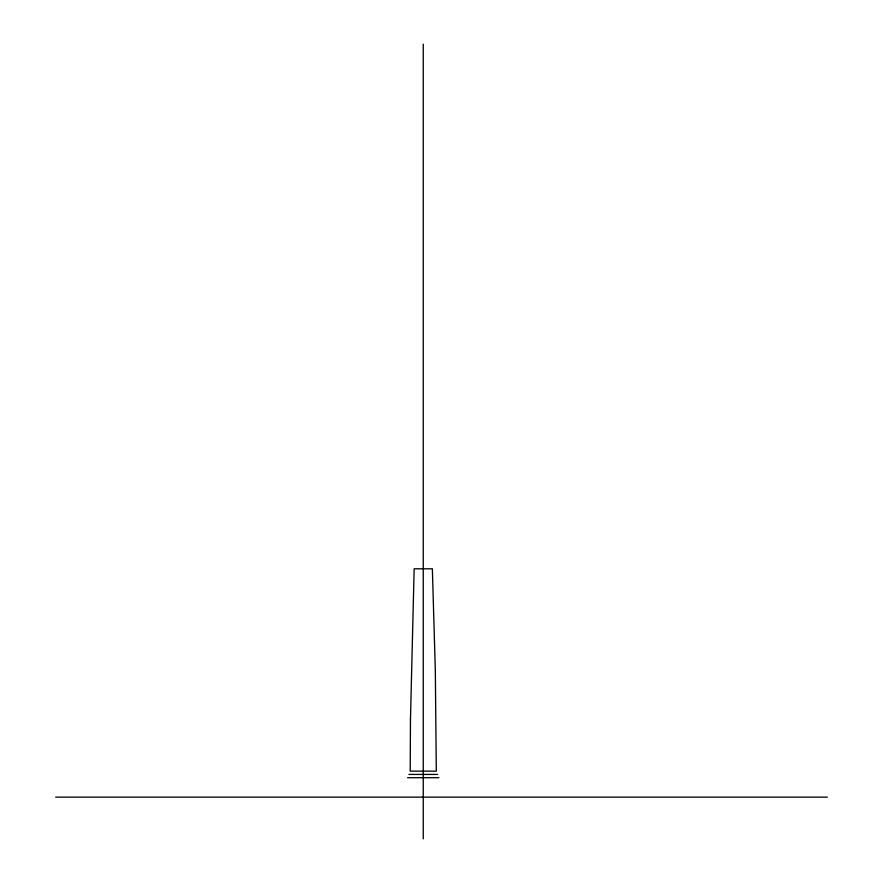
<?xml version="1.0" encoding="UTF-8"?>
<svg xmlns="http://www.w3.org/2000/svg" width="883" height="883" viewBox="0 0 883 883"><rect width="100%" height="100%" fill="white"/><g stroke="black" fill="none" stroke-linecap="round" stroke-linejoin="round"><path stroke-width="1.32" d="M408.906 774.424L437.604 774.424M407.593 777.713L438.906 777.713M55.695 797.139L827.305 797.139M423.255 44.15L423.255 838.85M410.463 719.866L410.209 771.135L436.301 771.135L435.33 670.572L432.361 568.795L414.149 568.795L410.463 719.866"/></g></svg>
